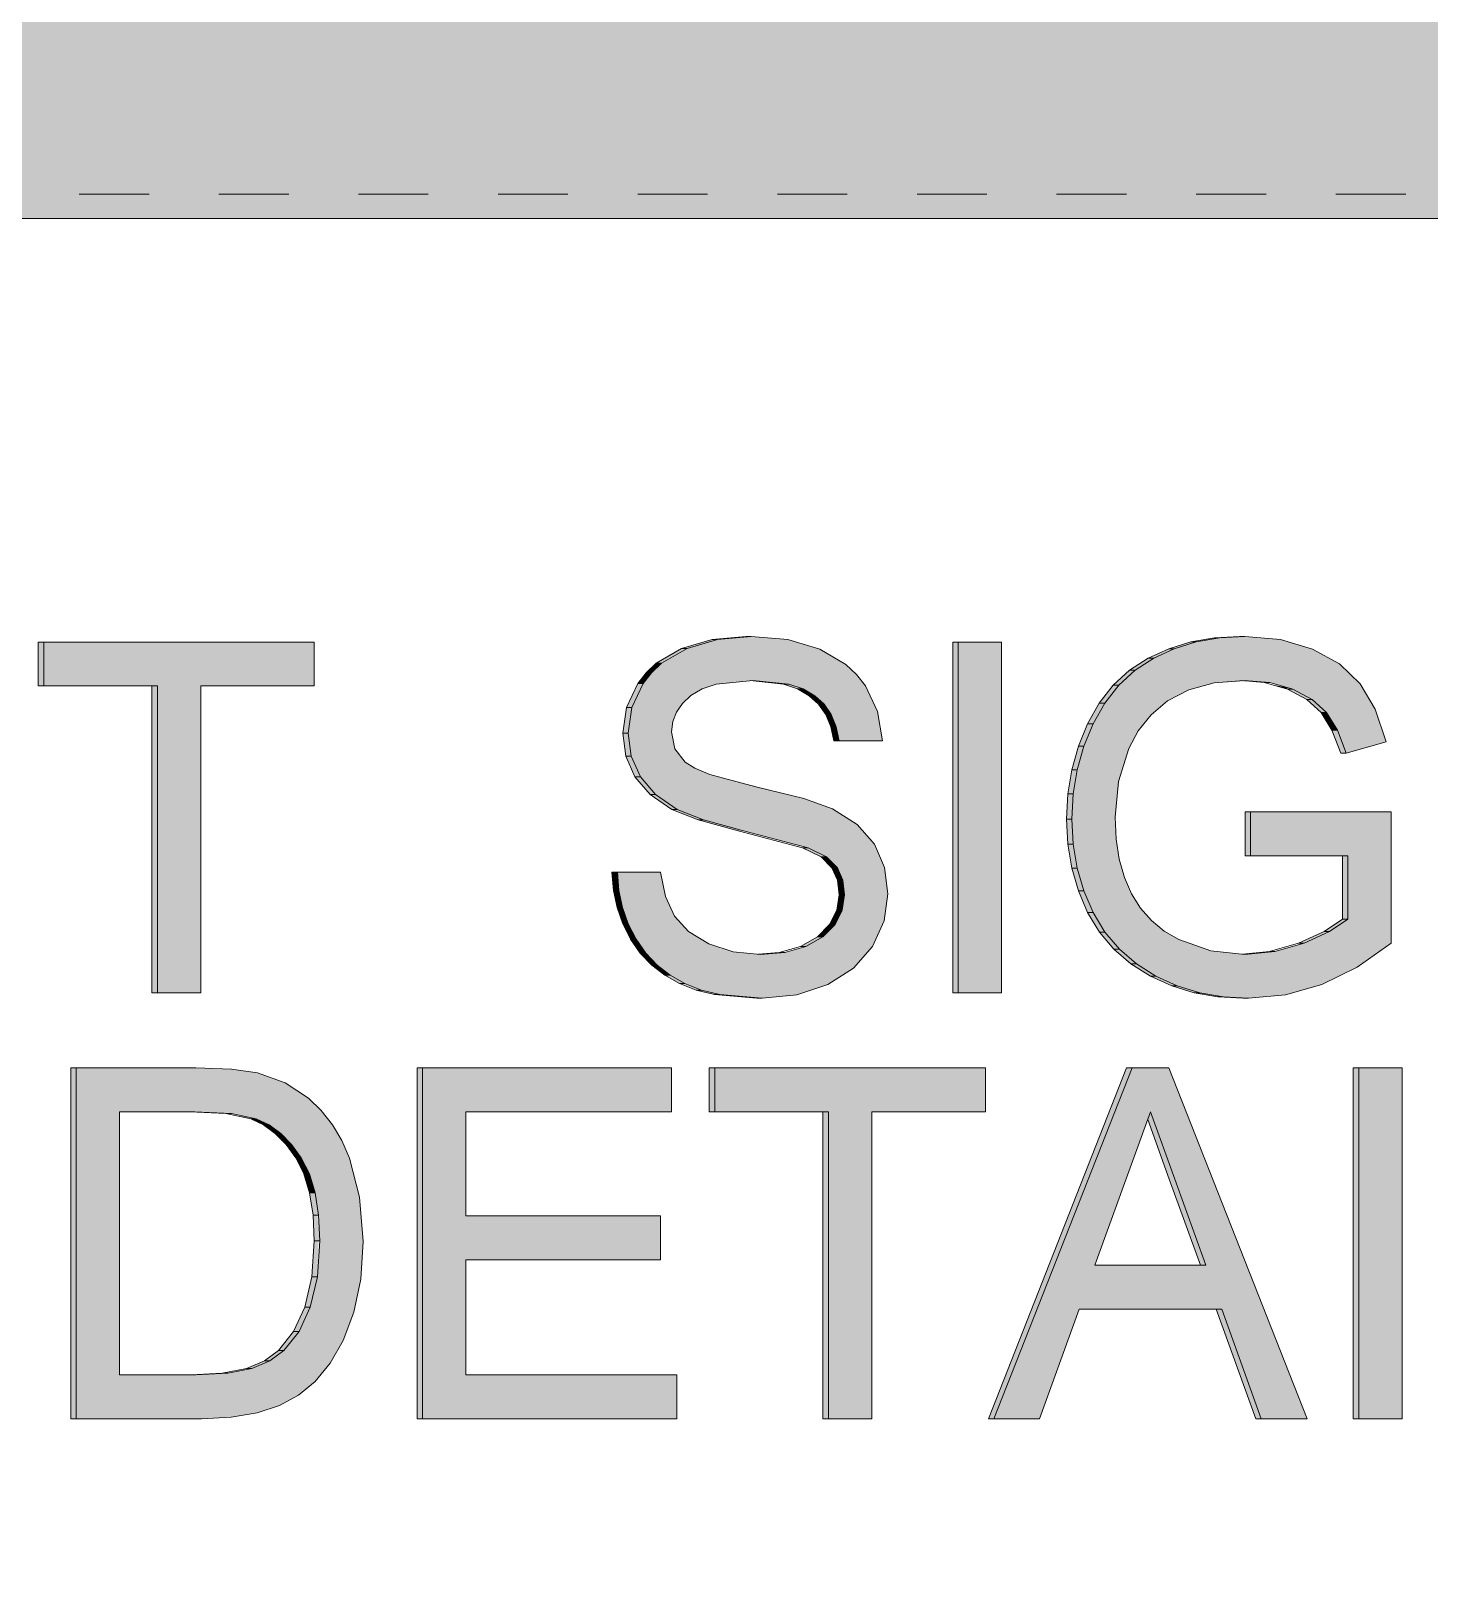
# Model space of a CAD drawing. Header units: metres. Extents: x -2362 to -2010, y -1 to 30.
# Drawn here: x -2314.935 to -2312.933, y 13.259 to 15.474 of the extents above; entities that cross this region are included whole.
import ezdxf

# ---------------------------------------------------------------- set-up
doc = ezdxf.new("R2010")
doc.units = ezdxf.units.M
doc.linetypes.add('AEC_Center', pattern=[0.024, 0.012, -0.004, 0.004, -0.004])
for name, color, linetype, lineweight in [('A-FLOR-LEVL', 51, 'Continuous', 5), ('A-GENM', 13, 'Continuous', 5), ('A-WALL', 113, 'Continuous', 5)]:
    doc.layers.add(name, color=color, linetype=linetype, lineweight=lineweight)

# ---------------------------------------------------------------- blocks, each defined once
blk = doc.blocks.new('Signage_Tenant Building - Tenant Signage with Back Panel-3230788-SOUTH EAST - PART B')
at = {"layer": 'A-GENM'}
for points in [[(-2313.8877, 14.0888), (-2313.8382, 14.0937), (-2313.7939, 14.1083), (-2313.7571, 14.1318), (-2313.73, 14.1631), (-2313.7133, 14.1995), (-2313.7077, 14.2383), (-2313.7126, 14.2761), (-2313.7271, 14.3093), (-2313.7517, 14.3374), (-2313.7871, 14.3601), (-2313.8284, 14.3748), (-2313.9631, 14.4094), (-2313.9845, 14.4181), (-2313.9981, 14.4267), (-2314.0129, 14.4461), (-2314.0178, 14.4703), (-2314.0161, 14.485), (-2314.0108, 14.4986), (-2314.0021, 14.511), (-2313.9899, 14.5224), (-2313.9739, 14.5318), (-2313.9538, 14.5386), (-2313.9012, 14.544), (-2313.8497, 14.5385), (-2313.8294, 14.5317), (-2313.8126, 14.5221), (-2313.7992, 14.5099), (-2313.7889, 14.4951), (-2313.7817, 14.4777), (-2313.7775, 14.4576), (-2313.7155, 14.4576), (-2313.7225, 14.4992), (-2313.7401, 14.5362), (-2313.7528, 14.5525), (-2313.7679, 14.5667), (-2313.8055, 14.5888), (-2313.8513, 14.6023), (-2313.9036, 14.6067), (-2313.9519, 14.6025), (-2313.9955, 14.5896), (-2314.0319, 14.5685), (-2314.0463, 14.555), (-2314.0583, 14.5395), (-2314.0744, 14.5052), (-2314.0798, 14.4684), (-2314.0755, 14.4355), (-2314.0604, 14.4037), (-2314.0406, 14.3804), (-2314.0097, 14.3593), (-2313.9718, 14.3442), (-2313.8222, 14.3043), (-2313.7957, 14.2913), (-2313.78, 14.2758), (-2313.7723, 14.2577), (-2313.7698, 14.2367), (-2313.7732, 14.2151), (-2313.7835, 14.1945), (-2313.8008, 14.1766), (-2313.8253, 14.163), (-2313.8556, 14.1544), (-2313.8901, 14.1516), (-2313.9294, 14.1553), (-2313.9645, 14.1667), (-2313.9932, 14.1842), (-2314.0148, 14.2096), (-2314.0262, 14.2344), (-2314.0333, 14.2693), (-2314.0953, 14.2693), (-2314.0931, 14.2432), (-2314.0848, 14.2096), (-2314.0798, 14.1953), (-2314.0685, 14.1734), (-2314.0546, 14.1535), (-2314.0383, 14.1363), (-2314.0196, 14.1217), (-2313.9985, 14.1099), (-2313.9748, 14.1006), (-2313.9485, 14.094)], [(-2313.9955, 14.5896), (-2313.9519, 14.6025), (-2313.9597, 14.6025), (-2314.0033, 14.5896)], [(-2313.9036, 14.6067), (-2313.9114, 14.6067), (-2313.9597, 14.6025), (-2313.9519, 14.6025)], [(-2313.1915, 14.0888), (-2313.1383, 14.0937), (-2313.0863, 14.1086), (-2313.0358, 14.1334), (-2312.9868, 14.1679), (-2312.9868, 14.3556), (-2313.1884, 14.3556), (-2313.1884, 14.2928), (-2313.0489, 14.2928), (-2313.0489, 14.2021), (-2313.0753, 14.1843), (-2313.1117, 14.1677), (-2313.1536, 14.1556), (-2313.1965, 14.1516), (-2313.2451, 14.1569), (-2313.291, 14.173), (-2313.312, 14.1851), (-2313.3302, 14.2), (-2313.3459, 14.2178), (-2313.3589, 14.2384), (-2313.3691, 14.2618), (-2313.3763, 14.2878), (-2313.3807, 14.3165), (-2313.3822, 14.3479), (-2313.3759, 14.4037), (-2313.3628, 14.4465), (-2313.3491, 14.4717), (-2313.3309, 14.4948), (-2313.3071, 14.5147), (-2313.2769, 14.5304), (-2313.2403, 14.5406), (-2313.1845, 14.5428), (-2313.1609, 14.5408), (-2313.1278, 14.5314), (-2313.1, 14.5167), (-2313.0794, 14.4979), (-2313.0639, 14.4729), (-2313.0512, 14.4399), (-2312.994, 14.4562), (-2313.0098, 14.5026), (-2313.0315, 14.5392), (-2313.0608, 14.5676), (-2313.0995, 14.5889), (-2313.1454, 14.6023), (-2313.1965, 14.6067), (-2313.2324, 14.6048), (-2313.2661, 14.5991), (-2313.2977, 14.5894), (-2313.3271, 14.576), (-2313.3538, 14.5585), (-2313.3771, 14.537), (-2313.3972, 14.5115), (-2313.4189, 14.4699), (-2313.4272, 14.4496), (-2313.4387, 14.4037), (-2313.4423, 14.3813), (-2313.4442, 14.3453), (-2313.4423, 14.3093), (-2313.4366, 14.2751), (-2313.4271, 14.2426), (-2313.4138, 14.2118), (-2313.3969, 14.1836), (-2313.3762, 14.159), (-2313.3519, 14.1379), (-2313.324, 14.1203), (-2313.2934, 14.1065), (-2313.2611, 14.0967), (-2313.2272, 14.0907)], [(-2313.2324, 14.6048), (-2313.2402, 14.6048), (-2313.2739, 14.5991), (-2313.2661, 14.5991)], [(-2314.917, 14.5989), (-2314.9248, 14.5989), (-2314.9248, 14.5361), (-2314.917, 14.5361)], [(-2314.6922, 14.0966), (-2314.6922, 14.5361), (-2314.5294, 14.5361), (-2314.5294, 14.5989), (-2314.917, 14.5989), (-2314.917, 14.5361), (-2314.7542, 14.5361), (-2314.7542, 14.0966)], [(-2313.9955, 14.5896), (-2314.0033, 14.5896), (-2314.0397, 14.5685), (-2314.0319, 14.5685)], [(-2313.6148, 14.0966), (-2313.607, 14.0966), (-2313.607, 14.5989), (-2313.6148, 14.5989), (-2313.6148, 14.4037)], [(-2313.545, 14.0966), (-2313.545, 14.5989), (-2313.607, 14.5989), (-2313.607, 14.0966)], [(-2313.2977, 14.5894), (-2313.3055, 14.5894), (-2313.3349, 14.576), (-2313.3271, 14.576)], [(-2313.2977, 14.5894), (-2313.2661, 14.5991), (-2313.2739, 14.5991), (-2313.3055, 14.5894)], [(-2314.0463, 14.555), (-2314.0542, 14.555), (-2314.0661, 14.5395), (-2314.0583, 14.5395)], [(-2314.0319, 14.5685), (-2314.0397, 14.5685), (-2314.0542, 14.555), (-2314.0463, 14.555)], [(-2313.3771, 14.537), (-2313.3538, 14.5585), (-2313.3616, 14.5585), (-2313.385, 14.537)], [(-2313.3271, 14.576), (-2313.3349, 14.576), (-2313.3616, 14.5585), (-2313.3538, 14.5585)], [(-2314.7542, 14.5361), (-2314.762, 14.5361), (-2314.762, 14.0966), (-2314.7542, 14.0966)], [(-2314.0583, 14.5395), (-2314.0661, 14.5395), (-2314.0823, 14.5052), (-2314.0744, 14.5052)], [(-2313.8294, 14.5317), (-2313.8497, 14.5385), (-2313.8575, 14.5385), (-2313.8372, 14.5317)], [(-2313.3771, 14.537), (-2313.385, 14.537), (-2313.405, 14.5115), (-2313.3972, 14.5115)], [(-2313.1356, 14.5314), (-2313.1356, 14.5336), (-2313.1609, 14.5386)], [(-2313.8205, 14.5221), (-2313.8126, 14.5221), (-2313.8294, 14.5317), (-2313.8372, 14.5317), (-2313.8294, 14.5272)], [(-2313.7992, 14.5099), (-2313.8126, 14.5221), (-2313.8205, 14.5221), (-2313.8055, 14.5099)], [(-2313.4189, 14.4819), (-2313.414, 14.4819), (-2313.3972, 14.5115), (-2313.405, 14.5115), (-2313.4218, 14.4819)], [(-2313.1078, 14.5167), (-2313.1, 14.5167), (-2313.1278, 14.5314), (-2313.1356, 14.5314), (-2313.1278, 14.5273)], [(-2313.0873, 14.4979), (-2313.0794, 14.4979), (-2313.1, 14.5167), (-2313.1078, 14.5167), (-2313.0923, 14.5026)], [(-2314.0744, 14.5052), (-2314.0823, 14.5052), (-2314.0876, 14.4684), (-2314.0798, 14.4684)], [(-2313.7967, 14.4951), (-2313.7889, 14.4951), (-2313.7992, 14.5099), (-2313.807, 14.5099), (-2313.7996, 14.4992)], [(-2313.7817, 14.4777), (-2313.7895, 14.4951), (-2313.7967, 14.4951), (-2313.7889, 14.4777)], [(-2313.0639, 14.4729), (-2313.0794, 14.4979), (-2313.0873, 14.4979), (-2313.0717, 14.4729)], [(-2314.0755, 14.4355), (-2314.0798, 14.4684), (-2314.0876, 14.4684), (-2314.0833, 14.4355)], [(-2313.7853, 14.4576), (-2313.7775, 14.4576), (-2313.7817, 14.4777), (-2313.7895, 14.4777), (-2313.7889, 14.4748)], [(-2313.4272, 14.4496), (-2313.414, 14.4819), (-2313.4218, 14.4819), (-2313.435, 14.4496)], [(-2313.0512, 14.4399), (-2313.0639, 14.4729), (-2313.0717, 14.4729), (-2313.059, 14.4399)], [(-2313.4272, 14.4496), (-2313.435, 14.4496), (-2313.4445, 14.416), (-2313.4366, 14.416)], [(-2314.0755, 14.4355), (-2314.0833, 14.4355), (-2314.0703, 14.406), (-2314.0624, 14.406)], [(-2314.0484, 14.3804), (-2314.0406, 14.3804), (-2314.0624, 14.406), (-2314.0703, 14.406), (-2314.0682, 14.4037)], [(-2313.4501, 14.3813), (-2313.4423, 14.3813), (-2313.4366, 14.416), (-2313.4445, 14.416), (-2313.4465, 14.4037)], [(-2314.0406, 14.3804), (-2314.0484, 14.3804), (-2314.0175, 14.3593), (-2314.0097, 14.3593)], [(-2313.4423, 14.3813), (-2313.4501, 14.3813), (-2313.452, 14.3453), (-2313.4442, 14.3453)], [(-2314.0097, 14.3593), (-2314.0175, 14.3593), (-2313.9796, 14.3442), (-2313.9718, 14.3442)], [(-2313.9718, 14.3442), (-2313.9796, 14.3442), (-2313.9203, 14.3283), (-2313.9125, 14.3283)], [(-2313.4442, 14.3453), (-2313.452, 14.3453), (-2313.4501, 14.3093), (-2313.4423, 14.3093)], [(-2313.1884, 14.3556), (-2313.1962, 14.3556), (-2313.1962, 14.2928), (-2313.1884, 14.2928)], [(-2313.8036, 14.2913), (-2313.7957, 14.2913), (-2313.8222, 14.3043), (-2313.83, 14.3043), (-2313.8222, 14.3005)], [(-2313.7879, 14.2758), (-2313.7803, 14.2761), (-2313.7957, 14.2913), (-2313.8036, 14.2913), (-2313.7957, 14.2836)], [(-2313.4366, 14.2751), (-2313.4423, 14.3093), (-2313.4501, 14.3093), (-2313.4444, 14.2751)], [(-2313.0489, 14.2021), (-2313.0489, 14.2928), (-2313.0567, 14.2928), (-2313.0567, 14.2021)], [(-2314.0953, 14.2693), (-2314.1031, 14.2693), (-2314.101, 14.2432), (-2314.0931, 14.2432)], [(-2313.7723, 14.2577), (-2313.7801, 14.2758), (-2313.7879, 14.2758), (-2313.78, 14.2577)], [(-2313.4366, 14.2751), (-2313.4444, 14.2751), (-2313.4349, 14.2426), (-2313.4271, 14.2426)], [(-2313.7732, 14.2367), (-2313.7698, 14.2367), (-2313.7732, 14.2577), (-2313.78, 14.2568), (-2313.7776, 14.2367)], [(-2314.0931, 14.2432), (-2314.101, 14.2432), (-2314.0958, 14.2186), (-2314.088, 14.2186)], [(-2313.781, 14.2151), (-2313.7732, 14.2151), (-2313.7698, 14.2367), (-2313.7776, 14.2367), (-2313.7801, 14.2205)], [(-2313.4217, 14.2118), (-2313.4138, 14.2118), (-2313.4271, 14.2426), (-2313.4349, 14.2426)], [(-2314.0798, 14.1953), (-2314.088, 14.2186), (-2314.0958, 14.2186), (-2314.0876, 14.1953)], [(-2313.7835, 14.1945), (-2313.7732, 14.2151), (-2313.781, 14.2151), (-2313.7913, 14.1945)], [(-2313.3969, 14.1836), (-2313.4138, 14.2118), (-2313.4217, 14.2118), (-2313.4047, 14.1836)], [(-2313.0753, 14.1843), (-2313.0489, 14.2021), (-2313.0567, 14.2021), (-2313.0831, 14.1843)], [(-2314.0798, 14.1953), (-2314.0876, 14.1953), (-2314.0764, 14.1734), (-2314.0685, 14.1734)], [(-2313.8008, 14.1766), (-2313.7835, 14.1945), (-2313.7913, 14.1945), (-2313.8087, 14.1766)], [(-2313.3969, 14.1836), (-2313.4047, 14.1836), (-2313.384, 14.159), (-2313.3762, 14.159)], [(-2313.1117, 14.1677), (-2313.0753, 14.1843), (-2313.0831, 14.1843), (-2313.1195, 14.1677)], [(-2314.0685, 14.1734), (-2314.0764, 14.1734), (-2314.0625, 14.1535), (-2314.0546, 14.1535)], [(-2313.8253, 14.163), (-2313.8008, 14.1766), (-2313.8087, 14.1766), (-2313.8332, 14.163)], [(-2313.3519, 14.1379), (-2313.3762, 14.159), (-2313.384, 14.159), (-2313.3597, 14.1379)], [(-2314.0383, 14.1363), (-2314.0546, 14.1535), (-2314.0625, 14.1535), (-2314.0461, 14.1363)], [(-2314.0383, 14.1363), (-2314.0461, 14.1363), (-2314.0274, 14.1217), (-2314.0196, 14.1217)], [(-2313.3519, 14.1379), (-2313.3597, 14.1379), (-2313.3318, 14.1203), (-2313.324, 14.1203)], [(-2314.0196, 14.1217), (-2314.0274, 14.1217), (-2314.0063, 14.1099), (-2313.9985, 14.1099)], [(-2313.2934, 14.1065), (-2313.324, 14.1203), (-2313.3318, 14.1203), (-2313.3012, 14.1065)], [(-2313.9985, 14.1099), (-2314.0063, 14.1099), (-2313.9826, 14.1006), (-2313.9748, 14.1006)], [(-2313.9485, 14.094), (-2313.9748, 14.1006), (-2313.9826, 14.1006), (-2313.9563, 14.094)], [(-2313.9485, 14.094), (-2313.9563, 14.094), (-2313.8955, 14.0888), (-2313.8877, 14.0888)], [(-2313.2611, 14.0967), (-2313.2934, 14.1065), (-2313.3012, 14.1065), (-2313.2689, 14.0967)], [(-2313.2611, 14.0967), (-2313.2689, 14.0967), (-2313.235, 14.0907), (-2313.2272, 14.0907)], [(-2314.8783, 13.4867), (-2314.8705, 13.4867), (-2314.8705, 13.989), (-2314.8783, 13.989), (-2314.8783, 13.6275)], [(-2314.3822, 13.4867), (-2314.3744, 13.4867), (-2314.3744, 13.989), (-2314.3822, 13.989), (-2314.3822, 13.6275)], [(-2314.3744, 13.4867), (-2314.01, 13.4867), (-2314.01, 13.5495), (-2314.3124, 13.5495), (-2314.3124, 13.7143), (-2314.0333, 13.7143), (-2314.0333, 13.7771), (-2314.3124, 13.7771), (-2314.3124, 13.9262), (-2314.0178, 13.9262), (-2314.0178, 13.989), (-2314.3744, 13.989), (-2314.3744, 13.6275)], [(-2313.9558, 13.989), (-2313.9636, 13.989), (-2313.9636, 13.9262), (-2313.9558, 13.9262)], [(-2313.731, 13.4867), (-2313.731, 13.9262), (-2313.5682, 13.9262), (-2313.5682, 13.989), (-2313.9558, 13.989), (-2313.9558, 13.9262), (-2313.793, 13.9262), (-2313.793, 13.4867)], [(-2313.5561, 13.4867), (-2313.3581, 13.989), (-2313.3659, 13.989), (-2313.5639, 13.4867)], [(-2313.0334, 13.989), (-2313.0412, 13.989), (-2313.0412, 13.4867), (-2313.0334, 13.4867)], [(-2313.0334, 13.4867), (-2312.9713, 13.4867), (-2312.9713, 13.989), (-2313.0334, 13.989)], [(-2314.6203, 13.9162), (-2314.6203, 13.9178), (-2314.6482, 13.9221)], [(-2314.5942, 13.9074), (-2314.6125, 13.9162), (-2314.6203, 13.9162), (-2314.6021, 13.9074)], [(-2313.793, 13.9262), (-2313.8008, 13.9262), (-2313.8008, 13.4867), (-2313.793, 13.4867)], [(-2313.3049, 13.83), (-2313.297, 13.83), (-2313.3318, 13.9262), (-2313.3357, 13.9154), (-2313.3053, 13.8311)], [(-2314.5774, 13.8952), (-2314.5942, 13.9074), (-2314.6021, 13.9074), (-2314.5853, 13.8952)], [(-2314.5699, 13.8796), (-2314.5621, 13.8796), (-2314.5774, 13.8952), (-2314.5853, 13.8952), (-2314.5774, 13.8873)], [(-2314.5481, 13.8605), (-2314.5621, 13.8796), (-2314.5699, 13.8796), (-2314.5559, 13.8605)], [(-2314.5444, 13.8375), (-2314.5365, 13.8375), (-2314.5481, 13.8605), (-2314.5557, 13.86)], [(-2314.5361, 13.81), (-2314.5283, 13.81), (-2314.5365, 13.8375), (-2314.5444, 13.8375), (-2314.5365, 13.8115)], [(-2313.297, 13.83), (-2313.3049, 13.83), (-2313.26, 13.7065), (-2313.2522, 13.7065)], [(-2314.5311, 13.778), (-2314.5233, 13.778), (-2314.5283, 13.81), (-2314.5361, 13.81)], [(-2314.5283, 13.7416), (-2314.5216, 13.7416), (-2314.525, 13.778), (-2314.5311, 13.778), (-2314.5295, 13.7416)], [(-2314.525, 13.6899), (-2314.5233, 13.7416), (-2314.5295, 13.7406), (-2314.5328, 13.6899)], [(-2314.543, 13.6466), (-2314.5352, 13.6466), (-2314.525, 13.6899), (-2314.5328, 13.6899), (-2314.5352, 13.6801)], [(-2314.5592, 13.6114), (-2314.5513, 13.6114), (-2314.5352, 13.6466), (-2314.543, 13.6466), (-2314.5518, 13.6275)], [(-2313.1729, 13.4867), (-2313.2296, 13.6437), (-2313.2374, 13.6437), (-2313.1807, 13.4867)], [(-2314.5807, 13.5842), (-2314.5729, 13.5842), (-2314.5513, 13.6114), (-2314.5592, 13.6114), (-2314.5729, 13.5941)], [(-2314.5929, 13.5695), (-2314.5729, 13.5842), (-2314.5807, 13.5842), (-2314.6007, 13.5695)], [(-2314.6189, 13.5586), (-2314.5929, 13.5695), (-2314.6007, 13.5695), (-2314.6267, 13.5586)]]:
    blk.add_hatch(color=256, dxfattribs=at).paths.add_polyline_path(points)
h = blk.add_hatch(color=256, dxfattribs=at)
h.paths.add_polyline_path([(-2314.6911, 13.4867), (-2314.6486, 13.4889), (-2314.6113, 13.4953), (-2314.5792, 13.5059), (-2314.5521, 13.5205), (-2314.5284, 13.5402), (-2314.5068, 13.5661), (-2314.4879, 13.5988), (-2314.4728, 13.6392), (-2314.4629, 13.6867), (-2314.4596, 13.7406), (-2314.4645, 13.804), (-2314.4791, 13.86), (-2314.4901, 13.885), (-2314.5036, 13.9076), (-2314.5195, 13.9279), (-2314.5379, 13.9459), (-2314.5712, 13.9678), (-2314.6108, 13.9818), (-2314.6482, 13.9872), (-2314.6993, 13.989), (-2314.8705, 13.989), (-2314.8705, 13.4867), (-2314.8252, 13.4867)])
h.paths.add_polyline_path([(-2314.6987, 13.5495), (-2314.8085, 13.5495), (-2314.8085, 13.9262), (-2314.7004, 13.9262), (-2314.6482, 13.9237), (-2314.6125, 13.9162), (-2314.5908, 13.9049), (-2314.5774, 13.8952), (-2314.5621, 13.8796), (-2314.5481, 13.8605), (-2314.5365, 13.8375), (-2314.5283, 13.81), (-2314.5233, 13.778), (-2314.5216, 13.7416), (-2314.525, 13.6899), (-2314.5352, 13.6466), (-2314.5513, 13.6114), (-2314.5729, 13.5842), (-2314.5929, 13.5695), (-2314.6189, 13.5586), (-2314.6533, 13.5518)])
h = blk.add_hatch(color=256, dxfattribs=at)
h.paths.add_polyline_path([(-2313.4907, 13.4867), (-2313.434, 13.6437), (-2313.2296, 13.6437), (-2313.1729, 13.4867), (-2313.1074, 13.4867), (-2313.3053, 13.989), (-2313.3581, 13.989), (-2313.5561, 13.4867)])
h.paths.add_polyline_path([(-2313.4112, 13.7065), (-2313.3318, 13.9262), (-2313.2522, 13.7065)])
for p, q in [((-2309.8191, 15.2055), (-2318.7083, 15.2055)), ((-2314.0033, 14.5896), (-2313.9597, 14.6025)), ((-2313.9519, 14.6025), (-2313.9955, 14.5896)), ((-2313.9597, 14.6025), (-2313.9114, 14.6067)), ((-2313.9597, 14.6025), (-2313.9519, 14.6025)), ((-2313.9036, 14.6067), (-2313.9519, 14.6025)), ((-2313.9114, 14.6067), (-2313.9036, 14.6067)), ((-2313.8513, 14.6023), (-2313.9036, 14.6067)), ((-2313.8055, 14.5888), (-2313.8513, 14.6023)), ((-2313.2739, 14.5991), (-2313.2402, 14.6048)), ((-2313.2324, 14.6048), (-2313.2661, 14.5991)), ((-2313.2402, 14.6048), (-2313.2043, 14.6067)), ((-2313.2402, 14.6048), (-2313.2324, 14.6048)), ((-2313.1965, 14.6067), (-2313.2324, 14.6048)), ((-2313.2043, 14.6067), (-2313.2013, 14.6065)), ((-2313.2043, 14.6067), (-2313.1965, 14.6067)), ((-2313.1454, 14.6023), (-2313.1965, 14.6067)), ((-2313.0995, 14.5889), (-2313.1454, 14.6023)), ((-2314.9248, 14.5361), (-2314.9248, 14.5989)), ((-2314.9248, 14.5989), (-2314.917, 14.5989)), ((-2314.5294, 14.5989), (-2314.917, 14.5989)), ((-2314.917, 14.5989), (-2314.917, 14.5361)), ((-2314.5294, 14.5361), (-2314.5294, 14.5989)), ((-2314.0397, 14.5685), (-2314.0033, 14.5896)), ((-2313.9955, 14.5896), (-2314.0319, 14.5685)), ((-2314.0033, 14.5896), (-2313.9955, 14.5896)), ((-2313.7679, 14.5667), (-2313.8055, 14.5888)), ((-2313.6148, 14.0966), (-2313.6148, 14.5989)), ((-2313.6148, 14.5989), (-2313.607, 14.5989)), ((-2313.545, 14.5989), (-2313.607, 14.5989)), ((-2313.607, 14.5989), (-2313.607, 14.0966)), ((-2313.545, 14.0966), (-2313.545, 14.5989)), ((-2313.3349, 14.576), (-2313.3055, 14.5894)), ((-2313.2977, 14.5894), (-2313.3271, 14.576)), ((-2313.3055, 14.5894), (-2313.2739, 14.5991)), ((-2313.3055, 14.5894), (-2313.2977, 14.5894)), ((-2313.2661, 14.5991), (-2313.2977, 14.5894)), ((-2313.2739, 14.5991), (-2313.2661, 14.5991)), ((-2313.0608, 14.5676), (-2313.0995, 14.5889)), ((-2314.0661, 14.5395), (-2314.0542, 14.555)), ((-2314.0463, 14.555), (-2314.0583, 14.5395)), ((-2314.0542, 14.555), (-2314.0397, 14.5685)), ((-2314.0542, 14.555), (-2314.0463, 14.555)), ((-2314.0319, 14.5685), (-2314.0463, 14.555)), ((-2314.0397, 14.5685), (-2314.0319, 14.5685)), ((-2313.7528, 14.5525), (-2313.7679, 14.5667)), ((-2313.385, 14.537), (-2313.3616, 14.5585)), ((-2313.3538, 14.5585), (-2313.3771, 14.537)), ((-2313.3616, 14.5585), (-2313.3349, 14.576)), ((-2313.3616, 14.5585), (-2313.3538, 14.5585)), ((-2313.3271, 14.576), (-2313.3538, 14.5585)), ((-2313.3349, 14.576), (-2313.3271, 14.576)), ((-2313.0315, 14.5392), (-2313.0608, 14.5676)), ((-2314.9248, 14.5361), (-2314.917, 14.5361)), ((-2314.917, 14.5361), (-2314.7542, 14.5361)), ((-2314.762, 14.0966), (-2314.762, 14.5361)), ((-2314.7542, 14.5361), (-2314.7542, 14.0966)), ((-2314.6922, 14.0966), (-2314.6922, 14.5361)), ((-2314.6922, 14.5361), (-2314.5294, 14.5361)), ((-2314.0823, 14.5052), (-2314.0661, 14.5395)), ((-2314.0583, 14.5395), (-2314.0744, 14.5052)), ((-2314.0661, 14.5395), (-2314.0583, 14.5395)), ((-2313.9739, 14.5318), (-2313.9538, 14.5386)), ((-2313.9538, 14.5386), (-2313.9012, 14.544)), ((-2313.8575, 14.5385), (-2313.9051, 14.5436)), ((-2313.9012, 14.544), (-2313.8497, 14.5385)), ((-2313.8372, 14.5317), (-2313.8575, 14.5385)), ((-2313.8575, 14.5385), (-2313.8497, 14.5385)), ((-2313.8497, 14.5385), (-2313.8294, 14.5317)), ((-2313.7401, 14.5362), (-2313.7528, 14.5525)), ((-2313.7225, 14.4992), (-2313.7401, 14.5362)), ((-2313.405, 14.5115), (-2313.385, 14.537)), ((-2313.3771, 14.537), (-2313.3972, 14.5115)), ((-2313.385, 14.537), (-2313.3771, 14.537)), ((-2313.2769, 14.5304), (-2313.2403, 14.5406)), ((-2313.2403, 14.5406), (-2313.1975, 14.544)), ((-2313.1687, 14.5408), (-2313.2015, 14.5436)), ((-2313.1975, 14.544), (-2313.1609, 14.5408)), ((-2313.1356, 14.5314), (-2313.1687, 14.5408)), ((-2313.1687, 14.5408), (-2313.1609, 14.5408)), ((-2313.1609, 14.5408), (-2313.1278, 14.5314)), ((-2313.0098, 14.5026), (-2313.0315, 14.5392)), ((-2314.0108, 14.4986), (-2314.0021, 14.511)), ((-2314.0021, 14.511), (-2313.9899, 14.5224)), ((-2313.9899, 14.5224), (-2313.9739, 14.5318)), ((-2313.8205, 14.5221), (-2313.8372, 14.5317)), ((-2313.8372, 14.5317), (-2313.8294, 14.5317)), ((-2313.8294, 14.5317), (-2313.8126, 14.5221)), ((-2313.807, 14.5099), (-2313.8205, 14.5221)), ((-2313.8205, 14.5221), (-2313.8126, 14.5221)), ((-2313.8126, 14.5221), (-2313.7992, 14.5099)), ((-2313.4218, 14.4819), (-2313.405, 14.5115)), ((-2313.3972, 14.5115), (-2313.414, 14.4819)), ((-2313.405, 14.5115), (-2313.3972, 14.5115)), ((-2313.3309, 14.4948), (-2313.3071, 14.5147)), ((-2313.3071, 14.5147), (-2313.2769, 14.5304)), ((-2313.1078, 14.5167), (-2313.1356, 14.5314)), ((-2313.1356, 14.5314), (-2313.1278, 14.5314)), ((-2313.1278, 14.5314), (-2313.1, 14.5167)), ((-2313.0873, 14.4979), (-2313.1078, 14.5167)), ((-2313.1078, 14.5167), (-2313.1, 14.5167)), ((-2313.1, 14.5167), (-2313.0794, 14.4979)), ((-2314.0876, 14.4684), (-2314.0823, 14.5052)), ((-2314.0823, 14.5052), (-2314.0744, 14.5052)), ((-2314.0744, 14.5052), (-2314.0798, 14.4684)), ((-2314.0161, 14.485), (-2314.0108, 14.4986)), ((-2313.7967, 14.4951), (-2313.807, 14.5099)), ((-2313.807, 14.5099), (-2313.7992, 14.5099)), ((-2313.7992, 14.5099), (-2313.7889, 14.4951)), ((-2313.7895, 14.4777), (-2313.7967, 14.4951)), ((-2313.7967, 14.4951), (-2313.7889, 14.4951)), ((-2313.7889, 14.4951), (-2313.7817, 14.4777)), ((-2313.7155, 14.4576), (-2313.7225, 14.4992)), ((-2313.3491, 14.4717), (-2313.3309, 14.4948)), ((-2313.0717, 14.4729), (-2313.0873, 14.4979)), ((-2313.0873, 14.4979), (-2313.0794, 14.4979)), ((-2313.0794, 14.4979), (-2313.0639, 14.4729)), ((-2312.994, 14.4562), (-2313.0098, 14.5026)), ((-2314.0833, 14.4355), (-2314.0876, 14.4684)), ((-2314.0876, 14.4684), (-2314.0798, 14.4684)), ((-2314.0798, 14.4684), (-2314.0755, 14.4355)), ((-2314.0178, 14.4703), (-2314.0161, 14.485)), ((-2314.0129, 14.4461), (-2314.0178, 14.4703)), ((-2313.7853, 14.4576), (-2313.7895, 14.4777)), ((-2313.7895, 14.4777), (-2313.7817, 14.4777)), ((-2313.7817, 14.4777), (-2313.7775, 14.4576)), ((-2313.435, 14.4496), (-2313.4218, 14.4819)), ((-2313.414, 14.4819), (-2313.4272, 14.4496)), ((-2313.4218, 14.4819), (-2313.414, 14.4819)), ((-2313.3628, 14.4465), (-2313.3491, 14.4717)), ((-2313.059, 14.4399), (-2313.0717, 14.4729)), ((-2313.0717, 14.4729), (-2313.0639, 14.4729)), ((-2313.0639, 14.4729), (-2313.0512, 14.4399)), ((-2313.9981, 14.4267), (-2314.0129, 14.4461)), ((-2313.7853, 14.4576), (-2313.7775, 14.4576)), ((-2313.7775, 14.4576), (-2313.7155, 14.4576)), ((-2313.4445, 14.416), (-2313.435, 14.4496)), ((-2313.4272, 14.4496), (-2313.4366, 14.416)), ((-2313.435, 14.4496), (-2313.4272, 14.4496)), ((-2313.3773, 14.3991), (-2313.3628, 14.4465)), ((-2313.0512, 14.4399), (-2312.994, 14.4562)), ((-2314.0703, 14.406), (-2314.0833, 14.4355)), ((-2314.0833, 14.4355), (-2314.0755, 14.4355)), ((-2314.0755, 14.4355), (-2314.0624, 14.406)), ((-2313.9845, 14.4181), (-2313.9981, 14.4267)), ((-2313.059, 14.4399), (-2313.0512, 14.4399)), ((-2314.0484, 14.3804), (-2314.0703, 14.406)), ((-2314.0703, 14.406), (-2314.0624, 14.406)), ((-2314.0624, 14.406), (-2314.0406, 14.3804)), ((-2313.9631, 14.4094), (-2313.9845, 14.4181)), ((-2313.8968, 14.3917), (-2313.9631, 14.4094)), ((-2313.4501, 14.3813), (-2313.4445, 14.416)), ((-2313.4445, 14.416), (-2313.4366, 14.416)), ((-2313.4366, 14.416), (-2313.4423, 14.3813)), ((-2314.0175, 14.3593), (-2314.0484, 14.3804)), ((-2314.0484, 14.3804), (-2314.0406, 14.3804)), ((-2314.0406, 14.3804), (-2314.0097, 14.3593)), ((-2313.8284, 14.3748), (-2313.8968, 14.3917)), ((-2313.452, 14.3453), (-2313.4501, 14.3813)), ((-2313.4501, 14.3813), (-2313.4423, 14.3813)), ((-2313.4423, 14.3813), (-2313.4442, 14.3453)), ((-2313.3822, 14.3479), (-2313.3773, 14.3991)), ((-2313.9796, 14.3442), (-2314.0175, 14.3593)), ((-2314.0175, 14.3593), (-2314.0097, 14.3593)), ((-2314.0097, 14.3593), (-2313.9718, 14.3442)), ((-2313.7871, 14.3601), (-2313.8284, 14.3748)), ((-2313.7517, 14.3374), (-2313.7871, 14.3601)), ((-2313.9203, 14.3283), (-2313.9796, 14.3442)), ((-2313.9796, 14.3442), (-2313.9718, 14.3442)), ((-2313.9718, 14.3442), (-2313.9125, 14.3283)), ((-2313.7271, 14.3093), (-2313.7517, 14.3374)), ((-2313.4501, 14.3093), (-2313.452, 14.3453)), ((-2313.452, 14.3453), (-2313.4442, 14.3453)), ((-2313.4442, 14.3453), (-2313.4423, 14.3093)), ((-2313.3807, 14.3165), (-2313.3822, 14.3479)), ((-2313.1962, 14.2928), (-2313.1962, 14.3556)), ((-2313.1962, 14.3556), (-2313.1884, 14.3556)), ((-2312.9868, 14.3556), (-2313.1884, 14.3556)), ((-2313.1884, 14.3556), (-2313.1884, 14.2928)), ((-2312.9868, 14.1679), (-2312.9868, 14.3556)), ((-2313.83, 14.3043), (-2313.9203, 14.3283)), ((-2313.9125, 14.3283), (-2313.8222, 14.3043)), ((-2313.3763, 14.2878), (-2313.3807, 14.3165)), ((-2313.8036, 14.2913), (-2313.83, 14.3043)), ((-2313.83, 14.3043), (-2313.8222, 14.3043)), ((-2313.8222, 14.3043), (-2313.7957, 14.2913)), ((-2313.7879, 14.2758), (-2313.8036, 14.2913)), ((-2313.8036, 14.2913), (-2313.7957, 14.2913)), ((-2313.7957, 14.2913), (-2313.78, 14.2758)), ((-2313.7126, 14.2761), (-2313.7271, 14.3093)), ((-2313.4444, 14.2751), (-2313.4501, 14.3093)), ((-2313.4501, 14.3093), (-2313.4423, 14.3093)), ((-2313.4423, 14.3093), (-2313.4366, 14.2751)), ((-2313.1962, 14.2928), (-2313.1884, 14.2928)), ((-2313.1884, 14.2928), (-2313.0489, 14.2928)), ((-2313.0567, 14.2021), (-2313.0567, 14.2928)), ((-2313.0489, 14.2928), (-2313.0489, 14.2021)), ((-2314.101, 14.2432), (-2314.1031, 14.2693)), ((-2314.0953, 14.2693), (-2314.1031, 14.2693)), ((-2314.0953, 14.2693), (-2314.0931, 14.2432)), ((-2314.0333, 14.2693), (-2314.0953, 14.2693)), ((-2314.0262, 14.2344), (-2314.0333, 14.2693)), ((-2313.7801, 14.2577), (-2313.7879, 14.2758)), ((-2313.7879, 14.2758), (-2313.78, 14.2758)), ((-2313.78, 14.2758), (-2313.7723, 14.2577)), ((-2313.7077, 14.2383), (-2313.7126, 14.2761)), ((-2313.4349, 14.2426), (-2313.4444, 14.2751)), ((-2313.4444, 14.2751), (-2313.4366, 14.2751)), ((-2313.4366, 14.2751), (-2313.4271, 14.2426)), ((-2313.3691, 14.2618), (-2313.3763, 14.2878)), ((-2313.7776, 14.2367), (-2313.7801, 14.2577)), ((-2313.7801, 14.2577), (-2313.7723, 14.2577)), ((-2313.7723, 14.2577), (-2313.7698, 14.2367)), ((-2313.3589, 14.2384), (-2313.3691, 14.2618)), ((-2314.0958, 14.2186), (-2314.101, 14.2432)), ((-2314.101, 14.2432), (-2314.0931, 14.2432)), ((-2314.0931, 14.2432), (-2314.088, 14.2186)), ((-2314.0133, 14.2064), (-2314.0262, 14.2344)), ((-2313.781, 14.2151), (-2313.7776, 14.2367)), ((-2313.7776, 14.2367), (-2313.7698, 14.2367)), ((-2313.7698, 14.2367), (-2313.7732, 14.2151)), ((-2313.7133, 14.1995), (-2313.7077, 14.2383)), ((-2313.4217, 14.2118), (-2313.4349, 14.2426)), ((-2313.4349, 14.2426), (-2313.4271, 14.2426)), ((-2313.4271, 14.2426), (-2313.4138, 14.2118)), ((-2313.3459, 14.2178), (-2313.3589, 14.2384)), ((-2314.0876, 14.1953), (-2314.0958, 14.2186)), ((-2314.0958, 14.2186), (-2314.088, 14.2186)), ((-2314.088, 14.2186), (-2314.0798, 14.1953)), ((-2313.9932, 14.1842), (-2314.0133, 14.2064)), ((-2313.7913, 14.1945), (-2313.781, 14.2151)), ((-2313.7732, 14.2151), (-2313.7835, 14.1945)), ((-2313.781, 14.2151), (-2313.7732, 14.2151)), ((-2313.4047, 14.1836), (-2313.4217, 14.2118)), ((-2313.4217, 14.2118), (-2313.4138, 14.2118)), ((-2313.4138, 14.2118), (-2313.3969, 14.1836)), ((-2313.3302, 14.2), (-2313.3459, 14.2178)), ((-2313.0831, 14.1843), (-2313.0567, 14.2021)), ((-2313.0489, 14.2021), (-2313.0753, 14.1843)), ((-2313.0567, 14.2021), (-2313.0489, 14.2021)), ((-2314.0764, 14.1734), (-2314.0876, 14.1953)), ((-2314.0876, 14.1953), (-2314.0798, 14.1953)), ((-2314.0798, 14.1953), (-2314.0685, 14.1734)), ((-2313.9645, 14.1667), (-2313.9932, 14.1842)), ((-2313.8087, 14.1766), (-2313.7913, 14.1945)), ((-2313.7835, 14.1945), (-2313.8008, 14.1766)), ((-2313.7913, 14.1945), (-2313.7835, 14.1945)), ((-2313.73, 14.1631), (-2313.7133, 14.1995)), ((-2313.384, 14.159), (-2313.4047, 14.1836)), ((-2313.4047, 14.1836), (-2313.3969, 14.1836)), ((-2313.3969, 14.1836), (-2313.3762, 14.159)), ((-2313.312, 14.1851), (-2313.3302, 14.2)), ((-2313.291, 14.173), (-2313.312, 14.1851)), ((-2313.1195, 14.1677), (-2313.0831, 14.1843)), ((-2313.0753, 14.1843), (-2313.1117, 14.1677)), ((-2313.0831, 14.1843), (-2313.0753, 14.1843)), ((-2314.0625, 14.1535), (-2314.0764, 14.1734)), ((-2314.0764, 14.1734), (-2314.0685, 14.1734)), ((-2314.0685, 14.1734), (-2314.0546, 14.1535)), ((-2313.9294, 14.1553), (-2313.9645, 14.1667)), ((-2313.8634, 14.1544), (-2313.8332, 14.163)), ((-2313.8253, 14.163), (-2313.8556, 14.1544)), ((-2313.8332, 14.163), (-2313.8087, 14.1766)), ((-2313.8332, 14.163), (-2313.8253, 14.163)), ((-2313.8008, 14.1766), (-2313.8253, 14.163)), ((-2313.8087, 14.1766), (-2313.8008, 14.1766)), ((-2313.7571, 14.1318), (-2313.73, 14.1631)), ((-2313.3597, 14.1379), (-2313.384, 14.159)), ((-2313.384, 14.159), (-2313.3762, 14.159)), ((-2313.3762, 14.159), (-2313.3519, 14.1379)), ((-2313.2451, 14.1569), (-2313.291, 14.173)), ((-2313.1965, 14.1516), (-2313.2451, 14.1569)), ((-2313.1614, 14.1556), (-2313.1195, 14.1677)), ((-2313.1117, 14.1677), (-2313.1536, 14.1556)), ((-2313.1195, 14.1677), (-2313.1117, 14.1677)), ((-2313.0358, 14.1334), (-2312.9868, 14.1679)), ((-2314.0461, 14.1363), (-2314.0625, 14.1535)), ((-2314.0625, 14.1535), (-2314.0546, 14.1535)), ((-2314.0546, 14.1535), (-2314.0383, 14.1363)), ((-2314.0274, 14.1217), (-2314.0461, 14.1363)), ((-2314.0461, 14.1363), (-2314.0383, 14.1363)), ((-2314.0383, 14.1363), (-2314.0196, 14.1217)), ((-2313.8901, 14.1516), (-2313.9294, 14.1553)), ((-2313.8938, 14.1519), (-2313.8634, 14.1544)), ((-2313.8556, 14.1544), (-2313.8901, 14.1516)), ((-2313.8634, 14.1544), (-2313.8556, 14.1544)), ((-2313.3318, 14.1203), (-2313.3597, 14.1379)), ((-2313.3597, 14.1379), (-2313.3519, 14.1379)), ((-2313.3519, 14.1379), (-2313.324, 14.1203)), ((-2313.2001, 14.1519), (-2313.1614, 14.1556)), ((-2313.1536, 14.1556), (-2313.1965, 14.1516)), ((-2313.1614, 14.1556), (-2313.1536, 14.1556)), ((-2314.0063, 14.1099), (-2314.0274, 14.1217)), ((-2314.0274, 14.1217), (-2314.0196, 14.1217)), ((-2314.0196, 14.1217), (-2313.9985, 14.1099)), ((-2313.7939, 14.1083), (-2313.7571, 14.1318)), ((-2313.3012, 14.1065), (-2313.3318, 14.1203)), ((-2313.3318, 14.1203), (-2313.324, 14.1203)), ((-2313.324, 14.1203), (-2313.2934, 14.1065)), ((-2313.0863, 14.1086), (-2313.0358, 14.1334)), ((-2314.7542, 14.0966), (-2314.762, 14.0966)), ((-2314.7542, 14.0966), (-2314.6922, 14.0966)), ((-2313.9826, 14.1006), (-2314.0063, 14.1099)), ((-2314.0063, 14.1099), (-2313.9985, 14.1099)), ((-2313.9985, 14.1099), (-2313.9748, 14.1006)), ((-2313.9563, 14.094), (-2313.9826, 14.1006)), ((-2313.9826, 14.1006), (-2313.9748, 14.1006)), ((-2313.9748, 14.1006), (-2313.9485, 14.094)), ((-2313.8955, 14.0888), (-2313.9563, 14.094)), ((-2313.9563, 14.094), (-2313.9485, 14.094)), ((-2313.9485, 14.094), (-2313.8877, 14.0888)), ((-2313.8877, 14.0888), (-2313.8382, 14.0937)), ((-2313.8382, 14.0937), (-2313.7939, 14.1083)), ((-2313.607, 14.0966), (-2313.6148, 14.0966)), ((-2313.607, 14.0966), (-2313.545, 14.0966)), ((-2313.2689, 14.0967), (-2313.3012, 14.1065)), ((-2313.3012, 14.1065), (-2313.2934, 14.1065)), ((-2313.2934, 14.1065), (-2313.2611, 14.0967)), ((-2313.235, 14.0907), (-2313.2689, 14.0967)), ((-2313.2611, 14.0967), (-2313.2689, 14.0967)), ((-2313.2611, 14.0967), (-2313.2272, 14.0907)), ((-2313.1994, 14.0888), (-2313.235, 14.0907)), ((-2313.235, 14.0907), (-2313.2272, 14.0907)), ((-2313.2272, 14.0907), (-2313.1915, 14.0888)), ((-2313.1915, 14.0888), (-2313.1383, 14.0937)), ((-2313.1383, 14.0937), (-2313.0863, 14.1086)), ((-2313.8955, 14.0888), (-2313.8877, 14.0888)), ((-2313.1964, 14.089), (-2313.1994, 14.0888)), ((-2313.1994, 14.0888), (-2313.1915, 14.0888)), ((-2314.8783, 13.4867), (-2314.8783, 13.989)), ((-2314.8783, 13.989), (-2314.8705, 13.989)), ((-2314.6993, 13.989), (-2314.8705, 13.989)), ((-2314.8705, 13.989), (-2314.8705, 13.4867)), ((-2314.6482, 13.9872), (-2314.6993, 13.989)), ((-2314.6108, 13.9818), (-2314.6482, 13.9872)), ((-2314.5712, 13.9678), (-2314.6108, 13.9818)), ((-2314.3822, 13.4867), (-2314.3822, 13.989)), ((-2314.3822, 13.989), (-2314.3744, 13.989)), ((-2314.0178, 13.989), (-2314.3744, 13.989)), ((-2314.3744, 13.989), (-2314.3744, 13.4867)), ((-2314.0178, 13.9262), (-2314.0178, 13.989)), ((-2313.9636, 13.9262), (-2313.9636, 13.989)), ((-2313.9636, 13.989), (-2313.9558, 13.989)), ((-2313.5682, 13.989), (-2313.9558, 13.989)), ((-2313.9558, 13.989), (-2313.9558, 13.9262)), ((-2313.5682, 13.9262), (-2313.5682, 13.989)), ((-2313.5639, 13.4867), (-2313.3659, 13.989)), ((-2313.3581, 13.989), (-2313.5561, 13.4867)), ((-2313.3659, 13.989), (-2313.3581, 13.989)), ((-2313.3053, 13.989), (-2313.3581, 13.989)), ((-2313.1074, 13.4867), (-2313.3053, 13.989)), ((-2313.0412, 13.4867), (-2313.0412, 13.989)), ((-2313.0412, 13.989), (-2313.0334, 13.989)), ((-2312.9713, 13.989), (-2313.0334, 13.989)), ((-2313.0334, 13.989), (-2313.0334, 13.4867)), ((-2312.9713, 13.4867), (-2312.9713, 13.989)), ((-2314.5379, 13.9459), (-2314.5712, 13.9678)), ((-2314.5195, 13.9279), (-2314.5379, 13.9459)), ((-2314.8085, 13.5495), (-2314.8085, 13.9262)), ((-2314.8085, 13.9262), (-2314.7004, 13.9262)), ((-2314.656, 13.9237), (-2314.7082, 13.9262)), ((-2314.7004, 13.9262), (-2314.6482, 13.9237)), ((-2314.6203, 13.9162), (-2314.656, 13.9237)), ((-2314.656, 13.9237), (-2314.6482, 13.9237)), ((-2314.6482, 13.9237), (-2314.6125, 13.9162)), ((-2314.6021, 13.9074), (-2314.6203, 13.9162)), ((-2314.6203, 13.9162), (-2314.6125, 13.9162)), ((-2314.6125, 13.9162), (-2314.5942, 13.9074)), ((-2314.5036, 13.9076), (-2314.5195, 13.9279)), ((-2314.3124, 13.7771), (-2314.3124, 13.9262)), ((-2314.3124, 13.9262), (-2314.0178, 13.9262)), ((-2313.9636, 13.9262), (-2313.9558, 13.9262)), ((-2313.9558, 13.9262), (-2313.793, 13.9262)), ((-2313.8008, 13.4867), (-2313.8008, 13.9262)), ((-2313.793, 13.9262), (-2313.793, 13.4867)), ((-2313.731, 13.4867), (-2313.731, 13.9262)), ((-2313.731, 13.9262), (-2313.5682, 13.9262)), ((-2313.3627, 13.8408), (-2313.3318, 13.9262)), ((-2313.3049, 13.83), (-2313.3357, 13.9154)), ((-2313.3318, 13.9262), (-2313.297, 13.83)), ((-2314.5853, 13.8952), (-2314.6021, 13.9074)), ((-2314.6021, 13.9074), (-2314.5942, 13.9074)), ((-2314.5942, 13.9074), (-2314.5774, 13.8952)), ((-2314.5699, 13.8796), (-2314.5853, 13.8952)), ((-2314.5853, 13.8952), (-2314.5774, 13.8952)), ((-2314.5774, 13.8952), (-2314.5621, 13.8796)), ((-2314.4901, 13.885), (-2314.5036, 13.9076)), ((-2314.5559, 13.8605), (-2314.5699, 13.8796)), ((-2314.5699, 13.8796), (-2314.5621, 13.8796)), ((-2314.5621, 13.8796), (-2314.5481, 13.8605)), ((-2314.4791, 13.86), (-2314.4901, 13.885)), ((-2314.5444, 13.8375), (-2314.5559, 13.8605)), ((-2314.5559, 13.8605), (-2314.5481, 13.8605)), ((-2314.5481, 13.8605), (-2314.5365, 13.8375)), ((-2314.4645, 13.804), (-2314.4791, 13.86)), ((-2314.5361, 13.81), (-2314.5444, 13.8375)), ((-2314.5444, 13.8375), (-2314.5365, 13.8375)), ((-2314.5365, 13.8375), (-2314.5283, 13.81)), ((-2313.4112, 13.7065), (-2313.3627, 13.8408)), ((-2313.26, 13.7065), (-2313.3049, 13.83)), ((-2313.297, 13.83), (-2313.2522, 13.7065)), ((-2314.5311, 13.778), (-2314.5361, 13.81)), ((-2314.5361, 13.81), (-2314.5283, 13.81)), ((-2314.5283, 13.81), (-2314.5233, 13.778)), ((-2314.4596, 13.7406), (-2314.4645, 13.804)), ((-2314.5295, 13.7416), (-2314.5311, 13.778)), ((-2314.5311, 13.778), (-2314.5233, 13.778)), ((-2314.5233, 13.778), (-2314.5216, 13.7416)), ((-2314.0333, 13.7771), (-2314.3124, 13.7771)), ((-2314.0333, 13.7143), (-2314.0333, 13.7771)), ((-2314.5328, 13.6899), (-2314.5295, 13.7416)), ((-2314.5295, 13.7416), (-2314.5216, 13.7416)), ((-2314.5216, 13.7416), (-2314.525, 13.6899)), ((-2314.4629, 13.6867), (-2314.4596, 13.7406)), ((-2314.3124, 13.5495), (-2314.3124, 13.7143)), ((-2314.3124, 13.7143), (-2314.0333, 13.7143)), ((-2313.2522, 13.7065), (-2313.4112, 13.7065)), ((-2314.543, 13.6466), (-2314.5328, 13.6899)), ((-2314.525, 13.6899), (-2314.5352, 13.6466)), ((-2314.5328, 13.6899), (-2314.525, 13.6899)), ((-2314.4728, 13.6392), (-2314.4629, 13.6867)), ((-2314.5592, 13.6114), (-2314.543, 13.6466)), ((-2314.5352, 13.6466), (-2314.5513, 13.6114)), ((-2314.543, 13.6466), (-2314.5352, 13.6466)), ((-2314.4879, 13.5988), (-2314.4728, 13.6392)), ((-2313.4907, 13.4867), (-2313.434, 13.6437)), ((-2313.434, 13.6437), (-2313.2296, 13.6437)), ((-2313.1807, 13.4867), (-2313.2374, 13.6437)), ((-2313.2296, 13.6437), (-2313.1729, 13.4867)), ((-2314.5807, 13.5842), (-2314.5592, 13.6114)), ((-2314.5513, 13.6114), (-2314.5729, 13.5842)), ((-2314.5592, 13.6114), (-2314.5513, 13.6114)), ((-2314.6007, 13.5695), (-2314.5807, 13.5842)), ((-2314.5729, 13.5842), (-2314.5929, 13.5695)), ((-2314.5807, 13.5842), (-2314.5729, 13.5842)), ((-2314.5068, 13.5661), (-2314.4879, 13.5988)), ((-2314.6612, 13.5518), (-2314.6267, 13.5586)), ((-2314.6189, 13.5586), (-2314.6533, 13.5518)), ((-2314.6267, 13.5586), (-2314.6007, 13.5695)), ((-2314.6267, 13.5586), (-2314.6189, 13.5586)), ((-2314.5929, 13.5695), (-2314.6189, 13.5586)), ((-2314.6007, 13.5695), (-2314.5929, 13.5695)), ((-2314.5284, 13.5402), (-2314.5068, 13.5661)), ((-2314.6987, 13.5495), (-2314.8085, 13.5495)), ((-2314.7065, 13.5495), (-2314.6612, 13.5518)), ((-2314.6533, 13.5518), (-2314.6987, 13.5495)), ((-2314.6612, 13.5518), (-2314.6533, 13.5518)), ((-2314.5521, 13.5205), (-2314.5284, 13.5402)), ((-2314.01, 13.5495), (-2314.3124, 13.5495)), ((-2314.01, 13.4867), (-2314.01, 13.5495)), ((-2314.5792, 13.5059), (-2314.5521, 13.5205)), ((-2314.6486, 13.4889), (-2314.6113, 13.4953)), ((-2314.6113, 13.4953), (-2314.5792, 13.5059)), ((-2314.8705, 13.4867), (-2314.8783, 13.4867)), ((-2314.8705, 13.4867), (-2314.6911, 13.4867)), ((-2314.6911, 13.4867), (-2314.6486, 13.4889)), ((-2314.3744, 13.4867), (-2314.3822, 13.4867)), ((-2314.3744, 13.4867), (-2314.01, 13.4867)), ((-2313.793, 13.4867), (-2313.8008, 13.4867)), ((-2313.793, 13.4867), (-2313.731, 13.4867)), ((-2313.5561, 13.4867), (-2313.5639, 13.4867)), ((-2313.5561, 13.4867), (-2313.4907, 13.4867)), ((-2313.1807, 13.4867), (-2313.1729, 13.4867)), ((-2313.1729, 13.4867), (-2313.1074, 13.4867)), ((-2313.0334, 13.4867), (-2313.0412, 13.4867)), ((-2313.0334, 13.4867), (-2312.9713, 13.4867))]:
    blk.add_line(p, q, dxfattribs=at)

msp = doc.modelspace()

# ---------------------------------------------------------------- hatches: boundary and pattern name
at = {"layer": 'A-WALL'}
h = msp.add_hatch(color=256, dxfattribs=at)
h.paths.add_polyline_path([(-2309.5924, 11.3302), (-2309.5924, 15.687), (-2318.846, 15.687), (-2318.846, 11.4265), (-2309.9862, 11.3448), (-2309.9765, 11.348), (-2309.6849, 11.345), (-2309.6665, 11.3421)])
h.paths.add_polyline_path([(-2318.5755, 12.8055), (-2318.7865, 12.8055), (-2318.7865, 15.2055), (-2309.8191, 15.2055), (-2309.8191, 12.8055), (-2318.1067, 12.8055)])

# ---------------------------------------------------------------- linework, layer by layer
at = {"layer": 'A-FLOR-LEVL', "linetype": 'AEC_Center'}
msp.add_line((-2360.8661, 15.24), (-2294.2386, 15.24), dxfattribs=at)

# ---------------------------------------------------------------- block references
at = {"layer": 'A-GENM'}
msp.add_blockref('Signage_Tenant Building - Tenant Signage with Back Panel-3230788-SOUTH EAST - PART B', (0, 0), dxfattribs=at)

doc.saveas('drawing.dxf')
